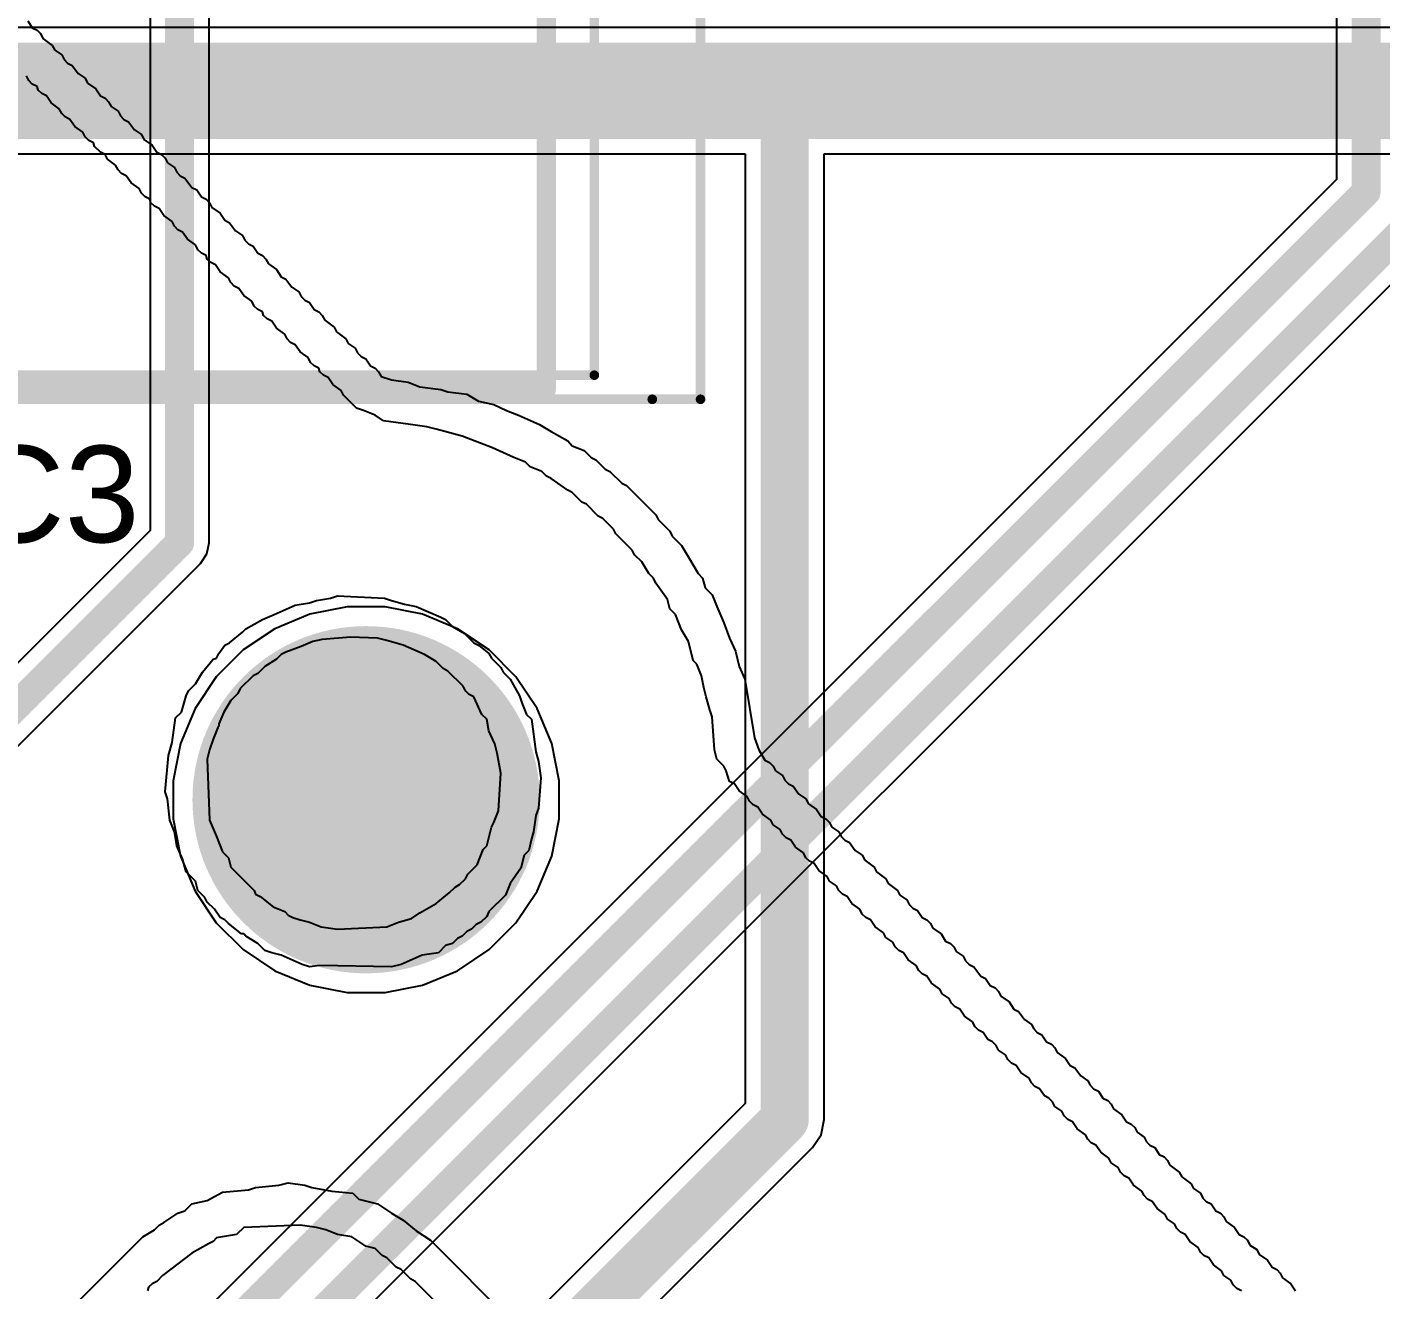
# Model space of a CAD drawing. Header units: millimetres. Extents: x 95 to 305, y 96 to 295.
# Drawn here: x 239.62 to 253.65, y 173 to 186.09 of the extents above; entities that cross this region are included whole.
import ezdxf

# ---------------------------------------------------------------- set-up
doc = ezdxf.new("R2010")
doc.units = ezdxf.units.MM
for name, color, linetype in [('BottomLayer', 5, 'Continuous'), ('BottomOverlay', 54, 'Continuous'), ('BottomSolder', 6, 'Continuous'), ('Mechanical1', 6, 'Continuous'), ('Mechanical15', 56, 'Continuous'), ('MultiLayer', 9, 'Continuous'), ('PadHoleLayer', 156, 'Continuous'), ('TopLayer', 1, 'Continuous'), ('TopOverlay', 2, 'Continuous'), ('TopPaste', 8, 'Continuous'), ('TopSolder', 216, 'Continuous')]:
    doc.layers.add(name, color=color, linetype=linetype)
doc.styles.add('Arial', font='arial.ttf', dxfattribs={"height": 0.2})

# ---------------------------------------------------------------- blocks, each defined once
blk = doc.blocks.new('D10C4_4H10_194')
at = {"layer": 'TopLayer'}
for points in [[(-6.7, -0.6), (-6.7, 0.6), (-2.3, 0.6), (-2.3, -0.6)], [(2.3, -0.6), (2.3, 0.6), (6.7, 0.6), (6.7, -0.6)]]:
    blk.add_hatch(color=1, dxfattribs=at).paths.add_polyline_path(points)
at = {"layer": 'TopPaste'}
for points in [[(-6.7, -0.6), (-6.7, 0.6), (-2.3, 0.6), (-2.3, -0.6)], [(2.3, -0.6), (2.3, 0.6), (6.7, 0.6), (6.7, -0.6)]]:
    blk.add_hatch(color=8, dxfattribs=at).paths.add_polyline_path(points)
at = {"layer": 'TopSolder'}
for points in [[(-6.75, -0.65), (-6.75, 0.65), (-2.25, 0.65), (-2.25, -0.65)], [(2.25, -0.65), (2.25, 0.65), (6.75, 0.65), (6.75, -0.65)]]:
    blk.add_hatch(color=216, dxfattribs=at).paths.add_polyline_path(points)
at = {"layer": 'Mechanical1', "const_width": 0.1}
for points in [[(-5.901, 5.25), (5.899, 5.25)], [(-5.901, -5.25), (-5.901, 5.25)], [(5.899, 5.25), (5.899, -5.25)], [(-4.5, -0.5), (-4.5, 0.5)], [(-5, 0), (-4, 0)], [(-5.901, -5.25), (5.899, -5.25)]]:
    blk.add_lwpolyline(points, dxfattribs=at)
at = {"layer": 'Mechanical1', "const_width": 0.05}
for points in [[(-5.926, 5.25, 1), (-5.876, 5.25, 1)], [(-5.926, 5.25, 1), (-5.876, 5.25, 1)], [(5.874, 5.25, 1), (5.924, 5.25, 1)], [(5.874, 5.25, 1), (5.924, 5.25, 1)], [(-4.525, 0.5, 1), (-4.475, 0.5, 1)], [(-5.025, 0, 1), (-4.975, 0, 1)], [(-4.025, 0, 1), (-3.975, 0, 1)], [(-4.525, -0.5, 1), (-4.475, -0.5, 1)], [(-5.926, -5.25, 1), (-5.876, -5.25, 1)], [(-5.926, -5.25, 1), (-5.876, -5.25, 1)], [(5.874, -5.25, 1), (5.924, -5.25, 1)], [(5.874, -5.25, 1), (5.924, -5.25, 1)]]:
    blk.add_lwpolyline(points, format="xyb", close=True, dxfattribs=at)
at = {"layer": 'Mechanical15', "const_width": 0.1}
for points in [[(-7, 5.5), (7, 5.5)], [(-7, -5.5), (-7, 5.5)], [(7, -5.5), (7, 5.5)], [(0, -0.5), (0, 0.5)], [(-0.5, 0), (0.5, 0)], [(-7, -5.5), (6.5, -5.5)], [(6.5, -5.5), (7, -5.5)]]:
    blk.add_lwpolyline(points, dxfattribs=at)
at = {"layer": 'Mechanical15', "const_width": 0.05}
for points in [[(-7.025, 5.5, 1), (-6.975, 5.5, 1)], [(-7.025, 5.5, 1), (-6.975, 5.5, 1)], [(6.975, 5.5, 1), (7.025, 5.5, 1)], [(6.975, 5.5, 1), (7.025, 5.5, 1)], [(-0.025, 0.5, 1), (0.025, 0.5, 1)], [(-0.525, 0, 1), (-0.475, 0, 1)], [(0.475, 0, 1), (0.525, 0, 1)], [(-0.025, -0.5, 1), (0.025, -0.5, 1)], [(-7.025, -5.5, 1), (-6.975, -5.5, 1)], [(-7.025, -5.5, 1), (-6.975, -5.5, 1)], [(6.475, -5.5, 1), (6.525, -5.5, 1)], [(6.475, -5.5, 1), (6.525, -5.5, 1)], [(6.975, -5.5, 1), (7.025, -5.5, 1)], [(6.975, -5.5, 1), (7.025, -5.5, 1)]]:
    blk.add_lwpolyline(points, format="xyb", close=True, dxfattribs=at)
at = {"layer": 'TopOverlay', "const_width": 0.2}
for points in [[(-5.4, 3.3), (-3.3, 5.4)], [(-3.3, 5.4), (5.4, 5.4)], [(5.4, 1), (5.4, 5.4)], [(-5.4, 3.2), (-5.4, 3.3)], [(-5.4, 1), (-5.4, 3.2)], [(-6.2, 1.2), (-6.2, 1.8)], [(-6.5, 1.5), (-5.9, 1.5)], [(-5.4, -3.2), (-5.4, -1)], [(5.4, -5.4), (5.4, -1)], [(-5.4, -3.3), (-5.4, -3.2)], [(-5.4, -3.3), (-3.3, -5.4)], [(-3.3, -5.4), (5.4, -5.4)]]:
    blk.add_lwpolyline(points, dxfattribs=at)
at = {"layer": 'TopOverlay', "const_width": 0.1}
for points in [[(-3.35, 5.4, 1), (-3.25, 5.4, 1)], [(-3.35, 5.4, 1), (-3.25, 5.4, 1)], [(5.35, 5.4, 1), (5.45, 5.4, 1)], [(5.35, 5.4, 1), (5.45, 5.4, 1)], [(-5.45, 3.3, 1), (-5.35, 3.3, 1)], [(-5.45, 3.3, 1), (-5.35, 3.3, 1)], [(-5.45, 3.2, 1), (-5.35, 3.2, 1)], [(-5.45, 3.2, 1), (-5.35, 3.2, 1)], [(-6.25, 1.8, 1), (-6.15, 1.8, 1)], [(-6.55, 1.5, 1), (-6.45, 1.5, 1)], [(-5.95, 1.5, 1), (-5.85, 1.5, 1)], [(-6.25, 1.2, 1), (-6.15, 1.2, 1)], [(-5.45, 1, 1), (-5.35, 1, 1)], [(5.35, 1, 1), (5.45, 1, 1)], [(-5.45, -1, 1), (-5.35, -1, 1)], [(5.35, -1, 1), (5.45, -1, 1)], [(-5.45, -3.2, 1), (-5.35, -3.2, 1)], [(-5.45, -3.2, 1), (-5.35, -3.2, 1)], [(-5.45, -3.3, 1), (-5.35, -3.3, 1)], [(-5.45, -3.3, 1), (-5.35, -3.3, 1)], [(-3.35, -5.4, 1), (-3.25, -5.4, 1)], [(-3.35, -5.4, 1), (-3.25, -5.4, 1)], [(5.35, -5.4, 1), (5.45, -5.4, 1)], [(5.35, -5.4, 1), (5.45, -5.4, 1)]]:
    blk.add_lwpolyline(points, format="xyb", close=True, dxfattribs=at)

msp = doc.modelspace()

# ---------------------------------------------------------------- hatches: boundary and pattern name
at = {"layer": 'BottomLayer'}
h = msp.add_hatch(color=5, dxfattribs=at)
edge = h.paths.add_edge_path()
edge.add_arc((243.133, 178.08), 1.75, 0, 360)
at = {"layer": 'BottomSolder'}
h = msp.add_hatch(color=6, dxfattribs=at)
edge = h.paths.add_edge_path()
edge.add_arc((243.133, 178.08), 1.8, 0, 360)
at = {"layer": 'MultiLayer'}
h = msp.add_hatch(color=9, dxfattribs=at)
edge = h.paths.add_edge_path()
edge.add_arc((243.133, 178.08), 1.75, 0, 360)
at = {"layer": 'PadHoleLayer'}
h = msp.add_hatch(color=156, dxfattribs=at)
edge = h.paths.add_edge_path()
edge.add_arc((243.133, 178.08), 1.75, 0, 360)
at = {"layer": 'TopLayer'}
h = msp.add_hatch(color=1, dxfattribs=at)
edge = h.paths.add_edge_path()
edge.add_arc((243.133, 178.08), 1.75, 0, 360)
at = {"layer": 'TopSolder'}
h = msp.add_hatch(color=216, dxfattribs=at)
edge = h.paths.add_edge_path()
edge.add_arc((243.133, 178.08), 1.8, 0, 360)

# ---------------------------------------------------------------- linework, layer by layer
at = {"layer": 'BottomLayer'}
for p, q in [((255.174, 186.087), (232.931, 186.087)), ((232.931, 184.776), (247.064, 184.776)), ((247.064, 184.776), (247.064, 174.932)), ((247.88, 174.763), (247.88, 184.776)), ((247.88, 184.776), (255.31, 184.776)), ((242.937, 180.08), (242.55, 180.003)), ((243.33, 180.08), (242.937, 180.08)), ((243.717, 180.003), (243.33, 180.08)), ((242.55, 180.003), (242.186, 179.852)), ((244.081, 179.852), (243.717, 180.003)), ((242.186, 179.852), (241.859, 179.633)), ((244.408, 179.633), (244.081, 179.852)), ((241.859, 179.633), (241.58, 179.355)), ((244.687, 179.355), (244.408, 179.633)), ((241.58, 179.355), (241.361, 179.027)), ((244.906, 179.027), (244.687, 179.355)), ((241.361, 179.027), (241.21, 178.663)), ((245.057, 178.663), (244.906, 179.027)), ((241.21, 178.663), (241.133, 178.277)), ((245.133, 178.277), (245.057, 178.663)), ((241.133, 178.277), (241.133, 177.883)), ((245.133, 177.883), (245.133, 178.277)), ((241.133, 177.883), (241.21, 177.496)), ((245.057, 177.496), (245.133, 177.883)), ((241.21, 177.496), (241.361, 177.132)), ((244.906, 177.132), (245.057, 177.496)), ((241.361, 177.132), (241.58, 176.805)), ((244.687, 176.805), (244.906, 177.132)), ((241.58, 176.805), (241.859, 176.526)), ((244.408, 176.526), (244.687, 176.805)), ((241.859, 176.526), (242.186, 176.307)), ((244.081, 176.307), (244.408, 176.526)), ((242.186, 176.307), (242.55, 176.157)), ((243.717, 176.157), (244.081, 176.307)), ((242.55, 176.157), (242.937, 176.08)), ((243.33, 176.08), (243.717, 176.157)), ((242.937, 176.08), (243.33, 176.08)), ((247.064, 174.932), (244.73, 172.598)), ((247.849, 174.607), (247.88, 174.763)), ((247.76, 174.475), (247.849, 174.607)), ((245.307, 172.021), (247.76, 174.475)), ((247.76, 174.475), (247.76, 174.475))]:
    msp.add_line(p, q, dxfattribs=at)
for points, const_width in [([(232.931, 185.431), (247.472, 185.431)], 1), ([(247.472, 185.431), (255.582, 185.431)], 1), ([(247.472, 174.763), (247.472, 185.431)], 0.5), ([(244.883, 172.175), (247.472, 174.763)], 0.5)]:
    msp.add_lwpolyline(points, dxfattribs=dict(at, const_width=const_width))
for points, const_width in [([(247.222, 185.431, 1), (247.722, 185.431, 1)], 0.5), ([(247.222, 185.431, 1), (247.722, 185.431, 1)], 0.5), ([(247.347, 185.431, 1), (247.597, 185.431, 1)], 0.25), ([(247.347, 174.763, 1), (247.597, 174.763, 1)], 0.25), ([(247.347, 174.763, 1), (247.597, 174.763, 1)], 0.25)]:
    msp.add_lwpolyline(points, format="xyb", close=True, dxfattribs=dict(at, const_width=const_width))
at = {"layer": 'BottomOverlay'}
for p, q in [((239.625, 186.156), (239.673, 186.083)), ((239.673, 186.083), (239.722, 186.059)), ((239.722, 186.059), (239.759, 186.023)), ((239.759, 186.023), (239.783, 185.974)), ((239.783, 185.974), (239.88, 185.901)), ((239.88, 185.901), (239.905, 185.852)), ((239.905, 185.852), (239.978, 185.804)), ((239.978, 185.804), (240.002, 185.755)), ((240.002, 185.755), (240.038, 185.718)), ((240.038, 185.718), (240.087, 185.694)), ((240.087, 185.694), (240.148, 185.609)), ((239.637, 185.536), (239.613, 185.585)), ((240.148, 185.609), (240.221, 185.56)), ((240.221, 185.56), (240.245, 185.511)), ((239.673, 185.499), (239.637, 185.536)), ((239.722, 185.475), (239.673, 185.499)), ((239.734, 185.438), (239.722, 185.475)), ((239.771, 185.402), (239.734, 185.438)), ((239.819, 185.378), (239.771, 185.402)), ((240.245, 185.511), (240.331, 185.451)), ((240.331, 185.451), (240.379, 185.378)), ((239.868, 185.305), (239.819, 185.378)), ((239.953, 185.244), (239.868, 185.305)), ((240.379, 185.378), (240.428, 185.353)), ((240.428, 185.353), (240.464, 185.317)), ((240.464, 185.317), (240.489, 185.268)), ((240.489, 185.268), (240.562, 185.219)), ((239.978, 185.195), (239.953, 185.244)), ((240.014, 185.159), (239.978, 185.195)), ((240.063, 185.134), (240.014, 185.159)), ((240.112, 185.061), (240.063, 185.134)), ((240.562, 185.219), (240.586, 185.171)), ((240.586, 185.171), (240.623, 185.134)), ((240.623, 185.134), (240.671, 185.11)), ((240.197, 185), (240.112, 185.061)), ((240.221, 184.952), (240.197, 185)), ((240.671, 185.11), (240.732, 185.025)), ((240.732, 185.025), (240.805, 184.976)), ((240.805, 184.976), (240.83, 184.927)), ((240.258, 184.915), (240.221, 184.952)), ((240.306, 184.891), (240.258, 184.915)), ((240.318, 184.854), (240.306, 184.891)), ((240.379, 184.793), (240.318, 184.854)), ((240.83, 184.927), (240.915, 184.866)), ((240.915, 184.866), (240.963, 184.793)), ((240.428, 184.769), (240.379, 184.793)), ((240.452, 184.72), (240.428, 184.769)), ((240.537, 184.66), (240.452, 184.72)), ((240.963, 184.793), (241.012, 184.769)), ((241.012, 184.769), (241.049, 184.733)), ((241.049, 184.733), (241.073, 184.684)), ((240.562, 184.611), (240.537, 184.66)), ((240.598, 184.574), (240.562, 184.611)), ((240.647, 184.55), (240.598, 184.574)), ((241.073, 184.684), (241.146, 184.635)), ((241.146, 184.635), (241.17, 184.587)), ((241.17, 184.587), (241.207, 184.55)), ((240.696, 184.477), (240.647, 184.55)), ((240.781, 184.416), (240.696, 184.477)), ((240.805, 184.368), (240.781, 184.416)), ((241.207, 184.55), (241.255, 184.526)), ((241.255, 184.526), (241.328, 184.428)), ((241.328, 184.428), (241.377, 184.404)), ((240.842, 184.331), (240.805, 184.368)), ((240.89, 184.307), (240.842, 184.331)), ((240.903, 184.27), (240.89, 184.307)), ((241.377, 184.404), (241.426, 184.331)), ((241.426, 184.331), (241.475, 184.307)), ((241.475, 184.307), (241.511, 184.27)), ((240.939, 184.234), (240.903, 184.27)), ((240.988, 184.209), (240.939, 184.234)), ((241.036, 184.136), (240.988, 184.209)), ((241.122, 184.075), (241.036, 184.136)), ((241.511, 184.27), (241.535, 184.221)), ((241.535, 184.221), (241.621, 184.161)), ((241.621, 184.161), (241.669, 184.088)), ((241.146, 184.027), (241.122, 184.075)), ((241.182, 183.99), (241.146, 184.027)), ((241.669, 184.088), (241.718, 184.063)), ((241.718, 184.063), (241.779, 183.978)), ((241.231, 183.966), (241.182, 183.99)), ((241.28, 183.893), (241.231, 183.966)), ((241.365, 183.832), (241.28, 183.893)), ((241.779, 183.978), (241.852, 183.929)), ((241.852, 183.929), (241.876, 183.881)), ((241.876, 183.881), (241.913, 183.844)), ((241.389, 183.783), (241.365, 183.832)), ((241.426, 183.747), (241.389, 183.783)), ((241.475, 183.723), (241.426, 183.747)), ((241.487, 183.686), (241.475, 183.723)), ((241.913, 183.844), (241.961, 183.82)), ((241.961, 183.82), (242.01, 183.747)), ((242.01, 183.747), (242.059, 183.723)), ((242.059, 183.723), (242.095, 183.686)), ((241.523, 183.65), (241.487, 183.686)), ((241.572, 183.625), (241.523, 183.65)), ((241.621, 183.552), (241.572, 183.625)), ((242.095, 183.686), (242.12, 183.637)), ((242.12, 183.637), (242.205, 183.576)), ((242.205, 183.576), (242.253, 183.503)), ((241.706, 183.491), (241.621, 183.552)), ((241.73, 183.443), (241.706, 183.491)), ((241.767, 183.406), (241.73, 183.443)), ((242.253, 183.503), (242.302, 183.479)), ((242.302, 183.479), (242.363, 183.394)), ((241.815, 183.382), (241.767, 183.406)), ((241.864, 183.309), (241.815, 183.382)), ((241.949, 183.248), (241.864, 183.309)), ((242.363, 183.394), (242.436, 183.345)), ((242.436, 183.345), (242.46, 183.297)), ((242.46, 183.297), (242.497, 183.26)), ((241.973, 183.199), (241.949, 183.248)), ((242.01, 183.163), (241.973, 183.199)), ((242.059, 183.138), (242.01, 183.163)), ((242.497, 183.26), (242.545, 183.236)), ((242.545, 183.236), (242.594, 183.163)), ((242.594, 183.163), (242.643, 183.138)), ((242.071, 183.102), (242.059, 183.138)), ((242.107, 183.065), (242.071, 183.102)), ((242.156, 183.041), (242.107, 183.065)), ((242.205, 182.968), (242.156, 183.041)), ((242.643, 183.138), (242.679, 183.102)), ((242.679, 183.102), (242.704, 183.053)), ((242.704, 183.053), (242.801, 182.98)), ((242.29, 182.907), (242.205, 182.968)), ((242.314, 182.858), (242.29, 182.907)), ((242.801, 182.98), (242.825, 182.931)), ((242.825, 182.931), (242.923, 182.858)), ((242.351, 182.822), (242.314, 182.858)), ((242.399, 182.798), (242.351, 182.822)), ((242.448, 182.725), (242.399, 182.798)), ((242.923, 182.858), (242.947, 182.81)), ((242.947, 182.81), (243.02, 182.761)), ((243.02, 182.761), (243.044, 182.712)), ((242.533, 182.664), (242.448, 182.725)), ((242.558, 182.615), (242.533, 182.664)), ((242.594, 182.579), (242.558, 182.615)), ((243.044, 182.712), (243.081, 182.676)), ((243.081, 182.676), (243.13, 182.652)), ((243.13, 182.652), (243.178, 182.579)), ((242.643, 182.554), (242.594, 182.579)), ((242.655, 182.518), (242.643, 182.554)), ((242.692, 182.481), (242.655, 182.518)), ((242.74, 182.457), (242.692, 182.481)), ((242.789, 182.384), (242.74, 182.457)), ((243.178, 182.579), (243.227, 182.554)), ((243.227, 182.554), (243.263, 182.518)), ((243.263, 182.518), (243.288, 182.469)), ((243.288, 182.469), (243.397, 182.433)), ((242.874, 182.323), (242.789, 182.384)), ((242.898, 182.274), (242.874, 182.323)), ((243.397, 182.433), (243.568, 182.408)), ((243.568, 182.408), (243.689, 182.36)), ((243.689, 182.36), (243.908, 182.335)), ((243.908, 182.335), (243.982, 182.311)), ((243.982, 182.311), (244.176, 182.286)), ((243.032, 182.14), (242.898, 182.274)), ((244.176, 182.286), (244.298, 182.213)), ((244.298, 182.213), (244.456, 182.177)), ((244.456, 182.177), (244.59, 182.116)), ((243.105, 182.116), (243.032, 182.14)), ((243.227, 182.067), (243.105, 182.116)), ((243.312, 182.007), (243.227, 182.067)), ((244.59, 182.116), (244.712, 182.067)), ((244.712, 182.067), (244.931, 181.97)), ((243.592, 181.97), (243.312, 182.007)), ((243.762, 181.946), (243.592, 181.97)), ((243.86, 181.921), (243.762, 181.946)), ((244.128, 181.848), (243.86, 181.921)), ((244.931, 181.97), (245.052, 181.897)), ((245.052, 181.897), (245.223, 181.8)), ((244.444, 181.727), (244.128, 181.848)), ((245.223, 181.8), (245.271, 181.751)), ((245.271, 181.751), (245.393, 181.702)), ((244.663, 181.629), (244.444, 181.727)), ((244.785, 181.581), (244.663, 181.629)), ((245.393, 181.702), (245.466, 181.629)), ((245.466, 181.629), (245.515, 181.605)), ((244.833, 181.532), (244.785, 181.581)), ((244.955, 181.483), (244.833, 181.532)), ((245.004, 181.435), (244.955, 181.483)), ((245.515, 181.605), (245.612, 181.508)), ((245.612, 181.508), (245.661, 181.483)), ((245.661, 181.483), (245.783, 181.362)), ((245.052, 181.41), (245.004, 181.435)), ((245.223, 181.289), (245.052, 181.41)), ((245.783, 181.362), (245.831, 181.337)), ((245.831, 181.337), (246.136, 181.033)), ((245.271, 181.264), (245.223, 181.289)), ((245.369, 181.167), (245.271, 181.264)), ((245.418, 181.143), (245.369, 181.167)), ((245.539, 181.021), (245.418, 181.143)), ((245.588, 180.997), (245.539, 181.021)), ((245.697, 180.887), (245.588, 180.997)), ((246.136, 181.033), (246.16, 180.984)), ((246.16, 180.984), (246.282, 180.863)), ((245.722, 180.838), (245.697, 180.887)), ((245.892, 180.668), (245.722, 180.838)), ((246.282, 180.863), (246.306, 180.814)), ((246.306, 180.814), (246.403, 180.717)), ((245.916, 180.619), (245.892, 180.668)), ((246.403, 180.717), (246.476, 180.595)), ((245.99, 180.546), (245.916, 180.619)), ((246.063, 180.425), (245.99, 180.546)), ((246.476, 180.595), (246.574, 180.425)), ((246.111, 180.376), (246.063, 180.425)), ((246.136, 180.327), (246.111, 180.376)), ((246.574, 180.425), (246.622, 180.376)), ((246.622, 180.376), (246.647, 180.278)), ((246.257, 180.157), (246.136, 180.327)), ((246.647, 180.278), (246.72, 180.205)), ((246.72, 180.205), (246.768, 180.084)), ((242.18, 179.999), (242.399, 180.096)), ((242.399, 180.096), (242.545, 180.12)), ((242.545, 180.12), (242.618, 180.145)), ((242.618, 180.145), (242.765, 180.169)), ((242.765, 180.169), (242.838, 180.193)), ((242.838, 180.193), (243.324, 180.169)), ((243.324, 180.169), (243.397, 180.145)), ((243.397, 180.145), (243.531, 180.108)), ((243.531, 180.108), (243.653, 180.084)), ((243.653, 180.084), (243.908, 179.974)), ((246.282, 180.059), (246.257, 180.157)), ((246.768, 180.084), (246.841, 179.913)), ((241.888, 179.853), (242.059, 179.95)), ((242.059, 179.95), (242.18, 179.999)), ((243.908, 179.974), (243.957, 179.95)), ((243.957, 179.95), (244.03, 179.877)), ((246.342, 179.999), (246.282, 180.059)), ((246.403, 179.84), (246.342, 179.999)), ((241.718, 179.707), (241.852, 179.816)), ((241.852, 179.816), (241.888, 179.853)), ((244.03, 179.877), (244.152, 179.804)), ((244.152, 179.804), (244.249, 179.707)), ((246.476, 179.719), (246.403, 179.84)), ((246.841, 179.913), (246.902, 179.755)), ((241.608, 179.597), (241.669, 179.682)), ((241.669, 179.682), (241.718, 179.707)), ((242.46, 179.67), (242.302, 179.609)), ((242.582, 179.719), (242.46, 179.67)), ((242.679, 179.743), (242.582, 179.719)), ((242.971, 179.767), (242.679, 179.743)), ((243.251, 179.755), (242.971, 179.767)), ((243.349, 179.731), (243.251, 179.755)), ((243.519, 179.682), (243.349, 179.731)), ((243.738, 179.585), (243.519, 179.682)), ((244.249, 179.707), (244.298, 179.682)), ((244.298, 179.682), (244.407, 179.597)), ((246.525, 179.524), (246.476, 179.719)), ((246.902, 179.755), (246.963, 179.621)), ((241.438, 179.402), (241.548, 179.536)), ((241.548, 179.536), (241.584, 179.548)), ((241.584, 179.548), (241.608, 179.597)), ((242.205, 179.536), (242.083, 179.463)), ((242.253, 179.585), (242.205, 179.536)), ((242.302, 179.609), (242.253, 179.585)), ((243.86, 179.512), (243.738, 179.585)), ((243.933, 179.439), (243.86, 179.512)), ((244.407, 179.597), (244.432, 179.548)), ((244.432, 179.548), (244.529, 179.451)), ((246.561, 179.487), (246.525, 179.524)), ((246.963, 179.621), (247, 179.463)), ((241.365, 179.281), (241.438, 179.402)), ((241.961, 179.366), (241.827, 179.232)), ((242.01, 179.39), (241.961, 179.366)), ((242.083, 179.463), (242.01, 179.39)), ((243.982, 179.414), (243.933, 179.439)), ((244.14, 179.256), (243.982, 179.414)), ((244.529, 179.451), (244.553, 179.402)), ((244.553, 179.402), (244.626, 179.329)), ((246.61, 179.366), (246.561, 179.487)), ((246.635, 179.244), (246.61, 179.366)), ((247, 179.463), (247.06, 179.329)), ((241.292, 179.208), (241.365, 179.281)), ((241.827, 179.232), (241.803, 179.183)), ((244.164, 179.208), (244.14, 179.256)), ((244.626, 179.329), (244.724, 179.159)), ((246.659, 179.147), (246.635, 179.244)), ((247.06, 179.329), (247.158, 178.721)), ((241.219, 178.988), (241.268, 179.159)), ((241.268, 179.159), (241.292, 179.208)), ((241.73, 179.11), (241.657, 178.988)), ((241.803, 179.183), (241.73, 179.11)), ((244.201, 179.171), (244.164, 179.208)), ((244.249, 179.147), (244.201, 179.171)), ((244.334, 178.964), (244.249, 179.147)), ((244.724, 179.159), (244.748, 179.086)), ((244.748, 179.086), (244.797, 178.964)), ((246.695, 179.013), (246.659, 179.147)), ((241.158, 178.928), (241.219, 178.988)), ((241.657, 178.988), (241.608, 178.867)), ((244.383, 178.915), (244.334, 178.964)), ((244.797, 178.964), (244.846, 178.915)), ((246.72, 178.94), (246.695, 179.013)), ((241.122, 178.672), (241.158, 178.928)), ((241.596, 178.83), (241.548, 178.709)), ((241.608, 178.842), (241.596, 178.83)), ((241.608, 178.867), (241.608, 178.842)), ((244.407, 178.794), (244.383, 178.915)), ((244.846, 178.915), (244.894, 178.575)), ((246.744, 178.599), (246.72, 178.94)), ((241.085, 178.538), (241.122, 178.672)), ((241.548, 178.709), (241.511, 178.599)), ((244.468, 178.66), (244.407, 178.794)), ((247.158, 178.721), (247.206, 178.599)), ((241.049, 178.161), (241.085, 178.538)), ((241.511, 178.599), (241.487, 178.502)), ((244.493, 178.563), (244.468, 178.66)), ((244.529, 178.356), (244.493, 178.563)), ((244.894, 178.575), (244.919, 178.477)), ((246.768, 178.502), (246.744, 178.599)), ((247.206, 178.599), (247.267, 178.49)), ((241.487, 178.502), (241.511, 177.869)), ((244.919, 178.477), (244.943, 178.307)), ((246.841, 178.429), (246.768, 178.502)), ((246.866, 178.38), (246.841, 178.429)), ((246.902, 178.27), (246.866, 178.38)), ((247.267, 178.49), (247.316, 178.465)), ((247.316, 178.465), (247.353, 178.429)), ((247.353, 178.429), (247.377, 178.38)), ((247.377, 178.38), (247.45, 178.331)), ((244.505, 177.966), (244.529, 178.356)), ((244.943, 178.307), (244.919, 177.991)), ((246.951, 178.246), (246.902, 178.27)), ((247, 178.173), (246.951, 178.246)), ((247.45, 178.331), (247.474, 178.283)), ((247.474, 178.283), (247.511, 178.246)), ((247.511, 178.246), (247.559, 178.222)), ((241.073, 178.088), (241.049, 178.161)), ((247.085, 178.112), (247, 178.173)), ((247.109, 178.064), (247.085, 178.112)), ((247.559, 178.222), (247.62, 178.137)), ((247.62, 178.137), (247.693, 178.088)), ((241.097, 177.869), (241.073, 178.088)), ((244.456, 177.845), (244.505, 177.966)), ((244.919, 177.991), (244.894, 177.918)), ((247.146, 178.027), (247.109, 178.064)), ((247.194, 178.003), (247.146, 178.027)), ((247.243, 177.93), (247.194, 178.003)), ((247.693, 178.088), (247.718, 178.039)), ((247.718, 178.039), (247.803, 177.978)), ((247.803, 177.978), (247.851, 177.905)), ((241.146, 177.747), (241.097, 177.869)), ((241.511, 177.869), (241.584, 177.698)), ((244.432, 177.796), (244.456, 177.845)), ((244.894, 177.918), (244.87, 177.747)), ((247.328, 177.869), (247.243, 177.93)), ((247.353, 177.82), (247.328, 177.869)), ((247.426, 177.772), (247.353, 177.82)), ((247.851, 177.905), (247.9, 177.881)), ((247.9, 177.881), (247.937, 177.845)), ((247.937, 177.845), (247.961, 177.796)), ((241.17, 177.601), (241.146, 177.747)), ((241.584, 177.698), (241.645, 177.54)), ((244.383, 177.601), (244.432, 177.796)), ((244.87, 177.747), (244.846, 177.674)), ((247.45, 177.723), (247.426, 177.772)), ((247.486, 177.686), (247.45, 177.723)), ((247.535, 177.662), (247.486, 177.686)), ((247.961, 177.796), (248.034, 177.747)), ((248.034, 177.747), (248.058, 177.698)), ((248.058, 177.698), (248.095, 177.662)), ((241.231, 177.467), (241.17, 177.601)), ((241.645, 177.54), (241.706, 177.479)), ((244.286, 177.406), (244.347, 177.565)), ((244.347, 177.565), (244.383, 177.601)), ((244.821, 177.552), (244.773, 177.504)), ((244.846, 177.674), (244.821, 177.552)), ((247.584, 177.589), (247.535, 177.662)), ((247.669, 177.528), (247.584, 177.589)), ((248.095, 177.662), (248.144, 177.638)), ((248.144, 177.638), (248.204, 177.552)), ((248.204, 177.552), (248.277, 177.504)), ((241.268, 177.333), (241.231, 177.467)), ((241.706, 177.479), (241.73, 177.382)), ((244.188, 177.309), (244.286, 177.406)), ((244.773, 177.504), (244.736, 177.37)), ((247.693, 177.479), (247.669, 177.528)), ((247.73, 177.443), (247.693, 177.479)), ((247.778, 177.419), (247.73, 177.443)), ((247.827, 177.346), (247.778, 177.419)), ((248.277, 177.504), (248.302, 177.455)), ((248.302, 177.455), (248.399, 177.382)), ((241.365, 177.236), (241.268, 177.333)), ((241.73, 177.382), (241.973, 177.139)), ((244.103, 177.2), (244.164, 177.26)), ((244.164, 177.26), (244.188, 177.309)), ((244.736, 177.37), (244.626, 177.212)), ((247.912, 177.285), (247.827, 177.346)), ((247.937, 177.236), (247.912, 177.285)), ((248.399, 177.382), (248.423, 177.333)), ((248.423, 177.333), (248.521, 177.26)), ((248.521, 177.26), (248.545, 177.212)), ((241.389, 177.139), (241.365, 177.236)), ((241.462, 177.066), (241.389, 177.139)), ((241.973, 177.139), (241.986, 177.102)), ((243.994, 177.114), (244.055, 177.175)), ((244.055, 177.175), (244.103, 177.2)), ((244.626, 177.212), (244.578, 177.09)), ((248.01, 177.187), (247.937, 177.236)), ((248.034, 177.139), (248.01, 177.187)), ((248.071, 177.102), (248.034, 177.139)), ((248.545, 177.212), (248.643, 177.139)), ((248.643, 177.139), (248.667, 177.09)), ((241.487, 177.017), (241.462, 177.066)), ((241.56, 176.944), (241.487, 177.017)), ((241.986, 177.102), (242.034, 177.078)), ((242.034, 177.078), (242.168, 176.968)), ((243.689, 176.907), (243.86, 177.005)), ((243.86, 177.005), (243.994, 177.114)), ((244.578, 177.09), (244.407, 176.92)), ((248.119, 177.078), (248.071, 177.102)), ((248.168, 177.005), (248.119, 177.078)), ((248.253, 176.944), (248.168, 177.005)), ((248.667, 177.09), (248.74, 177.041)), ((248.74, 177.041), (248.764, 176.993)), ((248.764, 176.993), (248.801, 176.956)), ((241.621, 176.859), (241.56, 176.944)), ((241.669, 176.834), (241.621, 176.859)), ((242.168, 176.968), (242.29, 176.92)), ((242.29, 176.92), (242.326, 176.883)), ((242.326, 176.883), (242.375, 176.859)), ((242.375, 176.859), (242.448, 176.834)), ((243.47, 176.81), (243.604, 176.847)), ((243.604, 176.847), (243.689, 176.907)), ((244.383, 176.871), (244.322, 176.81)), ((244.407, 176.92), (244.383, 176.871)), ((248.277, 176.895), (248.253, 176.944)), ((248.314, 176.859), (248.277, 176.895)), ((248.363, 176.834), (248.314, 176.859)), ((248.801, 176.956), (248.849, 176.932)), ((248.849, 176.932), (248.898, 176.859)), ((248.898, 176.859), (248.947, 176.834)), ((241.706, 176.798), (241.669, 176.834)), ((241.84, 176.688), (241.706, 176.798)), ((242.448, 176.834), (242.545, 176.81)), ((242.545, 176.81), (242.667, 176.761)), ((242.667, 176.761), (242.838, 176.737)), ((242.838, 176.737), (243.349, 176.761)), ((243.349, 176.761), (243.47, 176.81)), ((244.176, 176.713), (244.128, 176.664)), ((244.225, 176.737), (244.176, 176.713)), ((244.274, 176.786), (244.225, 176.737)), ((244.322, 176.81), (244.274, 176.786)), ((248.411, 176.761), (248.363, 176.834)), ((248.496, 176.701), (248.411, 176.761)), ((248.521, 176.652), (248.496, 176.701)), ((248.947, 176.834), (248.983, 176.798)), ((248.983, 176.798), (249.008, 176.749)), ((249.008, 176.749), (249.093, 176.688)), ((241.864, 176.688), (241.84, 176.688)), ((241.888, 176.664), (241.864, 176.688)), ((242.01, 176.591), (241.888, 176.664)), ((242.083, 176.518), (242.01, 176.591)), ((243.957, 176.567), (243.884, 176.494)), ((244.03, 176.591), (243.957, 176.567)), ((244.079, 176.64), (244.03, 176.591)), ((244.128, 176.664), (244.079, 176.64)), ((248.594, 176.603), (248.521, 176.652)), ((248.618, 176.555), (248.594, 176.603)), ((249.093, 176.688), (249.141, 176.615)), ((249.141, 176.615), (249.19, 176.591)), ((249.19, 176.591), (249.227, 176.555)), ((242.156, 176.494), (242.083, 176.518)), ((242.253, 176.469), (242.156, 176.494)), ((242.472, 176.372), (242.253, 176.469)), ((243.714, 176.469), (243.495, 176.372)), ((243.884, 176.494), (243.714, 176.469)), ((248.655, 176.518), (248.618, 176.555)), ((248.703, 176.494), (248.655, 176.518)), ((248.752, 176.421), (248.703, 176.494)), ((248.837, 176.36), (248.752, 176.421)), ((249.227, 176.555), (249.251, 176.506)), ((249.251, 176.506), (249.324, 176.457)), ((249.324, 176.457), (249.348, 176.409)), ((242.545, 176.348), (242.472, 176.372)), ((242.655, 176.36), (242.545, 176.348)), ((243.397, 176.348), (242.655, 176.36)), ((243.495, 176.372), (243.397, 176.348)), ((248.862, 176.311), (248.837, 176.36)), ((248.898, 176.275), (248.862, 176.311)), ((248.947, 176.25), (248.898, 176.275)), ((249.348, 176.409), (249.385, 176.372)), ((249.385, 176.372), (249.434, 176.348)), ((249.434, 176.348), (249.507, 176.25)), ((248.995, 176.177), (248.947, 176.25)), ((249.081, 176.116), (248.995, 176.177)), ((249.507, 176.25), (249.555, 176.226)), ((249.555, 176.226), (249.604, 176.153)), ((249.604, 176.153), (249.653, 176.129)), ((249.105, 176.068), (249.081, 176.116)), ((249.178, 176.019), (249.105, 176.068)), ((249.202, 175.97), (249.178, 176.019)), ((249.653, 176.129), (249.689, 176.092)), ((249.689, 176.092), (249.713, 176.043)), ((249.713, 176.043), (249.799, 175.983)), ((249.239, 175.934), (249.202, 175.97)), ((249.288, 175.91), (249.239, 175.934)), ((249.336, 175.837), (249.288, 175.91)), ((249.799, 175.983), (249.847, 175.91)), ((249.847, 175.91), (249.896, 175.885)), ((249.896, 175.885), (249.957, 175.8)), ((249.421, 175.776), (249.336, 175.837)), ((249.446, 175.727), (249.421, 175.776)), ((249.482, 175.69), (249.446, 175.727)), ((249.957, 175.8), (250.03, 175.751)), ((250.03, 175.751), (250.054, 175.703)), ((249.531, 175.666), (249.482, 175.69)), ((249.58, 175.593), (249.531, 175.666)), ((249.628, 175.569), (249.58, 175.593)), ((250.054, 175.703), (250.091, 175.666)), ((250.091, 175.666), (250.139, 175.642)), ((250.139, 175.642), (250.188, 175.569)), ((249.665, 175.532), (249.628, 175.569)), ((249.689, 175.484), (249.665, 175.532)), ((249.762, 175.435), (249.689, 175.484)), ((249.786, 175.386), (249.762, 175.435)), ((250.188, 175.569), (250.237, 175.544)), ((250.237, 175.544), (250.273, 175.508)), ((250.273, 175.508), (250.298, 175.459)), ((250.298, 175.459), (250.383, 175.398)), ((249.823, 175.35), (249.786, 175.386)), ((249.872, 175.325), (249.823, 175.35)), ((249.92, 175.252), (249.872, 175.325)), ((250.383, 175.398), (250.431, 175.325)), ((250.431, 175.325), (250.48, 175.301)), ((250.48, 175.301), (250.541, 175.216)), ((250.006, 175.192), (249.92, 175.252)), ((250.03, 175.143), (250.006, 175.192)), ((250.541, 175.216), (250.614, 175.167)), ((250.614, 175.167), (250.638, 175.119)), ((250.066, 175.106), (250.03, 175.143)), ((250.115, 175.082), (250.066, 175.106)), ((250.164, 175.009), (250.115, 175.082)), ((250.638, 175.119), (250.675, 175.082)), ((250.675, 175.082), (250.724, 175.058)), ((250.724, 175.058), (250.772, 174.985)), ((250.212, 174.985), (250.164, 175.009)), ((250.249, 174.948), (250.212, 174.985)), ((250.273, 174.899), (250.249, 174.948)), ((250.346, 174.851), (250.273, 174.899)), ((250.772, 174.985), (250.821, 174.96)), ((250.821, 174.96), (250.857, 174.924)), ((250.857, 174.924), (250.882, 174.875)), ((250.882, 174.875), (250.967, 174.814)), ((250.371, 174.802), (250.346, 174.851)), ((250.407, 174.766), (250.371, 174.802)), ((250.456, 174.741), (250.407, 174.766)), ((250.504, 174.668), (250.456, 174.741)), ((250.967, 174.814), (251.016, 174.741)), ((251.016, 174.741), (251.064, 174.717)), ((250.59, 174.607), (250.504, 174.668)), ((250.614, 174.559), (250.59, 174.607)), ((251.064, 174.717), (251.101, 174.68)), ((251.101, 174.68), (251.125, 174.632)), ((251.125, 174.632), (251.198, 174.583)), ((250.651, 174.522), (250.614, 174.559)), ((250.699, 174.498), (250.651, 174.522)), ((250.748, 174.425), (250.699, 174.498)), ((251.198, 174.583), (251.223, 174.534)), ((251.223, 174.534), (251.259, 174.498)), ((251.259, 174.498), (251.308, 174.474)), ((251.308, 174.474), (251.356, 174.4)), ((250.833, 174.364), (250.748, 174.425)), ((250.857, 174.315), (250.833, 174.364)), ((250.93, 174.267), (250.857, 174.315)), ((251.356, 174.4), (251.405, 174.376)), ((251.405, 174.376), (251.442, 174.34)), ((251.442, 174.34), (251.466, 174.291)), ((250.955, 174.218), (250.93, 174.267)), ((250.991, 174.181), (250.955, 174.218)), ((251.04, 174.157), (250.991, 174.181)), ((251.466, 174.291), (251.563, 174.218)), ((251.563, 174.218), (251.588, 174.169)), ((251.588, 174.169), (251.685, 174.096)), ((241.645, 174.011), (241.913, 174.035)), ((241.913, 174.035), (241.986, 174.06)), ((241.986, 174.06), (242.229, 174.084)), ((242.229, 174.084), (242.326, 174.108)), ((242.326, 174.108), (242.497, 174.084)), ((242.497, 174.084), (242.57, 174.06)), ((242.57, 174.06), (242.777, 174.023)), ((251.089, 174.084), (251.04, 174.157)), ((251.174, 174.023), (251.089, 174.084)), ((251.685, 174.096), (251.709, 174.048)), ((251.709, 174.048), (251.782, 173.999)), ((241.255, 173.816), (241.328, 173.889)), ((241.328, 173.889), (241.487, 173.926)), ((241.487, 173.926), (241.645, 174.011)), ((242.777, 174.023), (242.996, 173.999)), ((242.996, 173.999), (243.057, 173.938)), ((243.057, 173.938), (243.251, 173.889)), ((243.251, 173.889), (243.397, 173.792)), ((251.198, 173.975), (251.174, 174.023)), ((251.235, 173.938), (251.198, 173.975)), ((251.283, 173.914), (251.235, 173.938)), ((251.332, 173.841), (251.283, 173.914)), ((251.782, 173.999), (251.807, 173.95)), ((251.807, 173.95), (251.843, 173.914)), ((251.843, 173.914), (251.892, 173.889)), ((251.892, 173.889), (251.941, 173.816)), ((241.036, 173.695), (241.182, 173.792)), ((241.182, 173.792), (241.255, 173.816)), ((243.397, 173.792), (243.519, 173.719)), ((251.417, 173.78), (251.332, 173.841)), ((251.442, 173.731), (251.417, 173.78)), ((251.941, 173.816), (251.989, 173.792)), ((251.989, 173.792), (252.026, 173.755)), ((252.026, 173.755), (252.05, 173.707)), ((240.817, 173.549), (240.939, 173.622)), ((240.939, 173.622), (240.988, 173.67)), ((240.988, 173.67), (241.036, 173.695)), ((241.864, 173.646), (241.791, 173.573)), ((242.448, 173.67), (241.864, 173.646)), ((242.618, 173.646), (242.448, 173.67)), ((242.716, 173.622), (242.618, 173.646)), ((242.838, 173.573), (242.716, 173.622)), ((243.519, 173.719), (243.653, 173.609)), ((243.653, 173.609), (243.799, 173.512)), ((251.515, 173.682), (251.442, 173.731)), ((251.539, 173.634), (251.515, 173.682)), ((251.575, 173.597), (251.539, 173.634)), ((252.05, 173.707), (252.135, 173.646)), ((252.135, 173.646), (252.184, 173.573)), ((226.591, 159.322), (240.817, 173.549)), ((241.499, 173.476), (241.328, 173.378)), ((241.548, 173.5), (241.499, 173.476)), ((241.584, 173.536), (241.548, 173.5)), ((241.791, 173.573), (241.584, 173.536)), ((242.984, 173.549), (242.838, 173.573)), ((243.13, 173.451), (242.984, 173.549)), ((243.799, 173.512), (263.563, 153.748)), ((251.624, 173.573), (251.575, 173.597)), ((251.673, 173.5), (251.624, 173.573)), ((251.758, 173.439), (251.673, 173.5)), ((252.184, 173.573), (252.233, 173.549)), ((252.233, 173.549), (252.269, 173.512)), ((252.269, 173.512), (252.293, 173.463)), ((241.328, 173.378), (241.024, 173.147)), ((243.227, 173.427), (243.13, 173.451)), ((243.3, 173.354), (243.227, 173.427)), ((243.349, 173.33), (243.3, 173.354)), ((243.446, 173.232), (243.349, 173.33)), ((251.782, 173.39), (251.758, 173.439)), ((251.819, 173.354), (251.782, 173.39)), ((251.868, 173.33), (251.819, 173.354)), ((251.916, 173.257), (251.868, 173.33)), ((252.293, 173.463), (252.366, 173.415)), ((252.366, 173.415), (252.391, 173.366)), ((252.391, 173.366), (252.476, 173.305)), ((243.495, 173.208), (243.446, 173.232)), ((243.592, 173.111), (243.495, 173.208)), ((252.001, 173.196), (251.916, 173.257)), ((252.026, 173.147), (252.001, 173.196)), ((252.476, 173.305), (252.525, 173.232)), ((252.525, 173.232), (252.573, 173.208)), ((252.573, 173.208), (252.61, 173.171)), ((240.915, 173.062), (240.878, 173.025)), ((240.963, 173.086), (240.915, 173.062)), ((241.024, 173.147), (240.963, 173.086)), ((243.641, 173.086), (243.592, 173.111)), ((263.076, 153.651), (243.641, 173.086)), ((252.099, 173.098), (252.026, 173.147)), ((252.123, 173.05), (252.099, 173.098)), ((252.16, 173.013), (252.123, 173.05)), ((252.61, 173.171), (252.634, 173.123)), ((252.634, 173.123), (252.719, 173.062)), ((252.719, 173.062), (252.768, 172.989)), ((240.878, 173.025), (240.866, 172.989)), ((252.208, 172.989), (252.16, 173.013))]:
    msp.add_line(p, q, dxfattribs=at)
at = {"layer": 'TopLayer'}
for p, q in [((240.894, 189.5), (240.894, 180.872)), ((241.506, 180.745), (241.506, 189.373)), ((253.194, 186.628), (253.194, 184.511)), ((253.194, 184.511), (241.089, 172.406)), ((241.616, 171.284), (254.316, 183.984)), ((240.894, 180.872), (214.735, 154.712)), ((241.416, 180.529), (241.483, 180.628)), ((241.483, 180.628), (241.506, 180.745)), ((241.506, 180.745), (241.506, 180.745)), ((215.167, 154.279), (241.416, 180.529)), ((241.416, 180.529), (241.416, 180.529)), ((242.937, 180.08), (242.55, 180.003)), ((243.33, 180.08), (242.937, 180.08)), ((243.717, 180.003), (243.33, 180.08)), ((242.55, 180.003), (242.186, 179.852)), ((244.081, 179.852), (243.717, 180.003)), ((242.186, 179.852), (241.859, 179.633)), ((244.408, 179.633), (244.081, 179.852)), ((241.859, 179.633), (241.58, 179.355)), ((244.687, 179.355), (244.408, 179.633)), ((241.58, 179.355), (241.361, 179.027)), ((244.906, 179.027), (244.687, 179.355)), ((241.361, 179.027), (241.21, 178.663)), ((245.057, 178.663), (244.906, 179.027)), ((241.21, 178.663), (241.133, 178.277)), ((245.133, 178.277), (245.057, 178.663)), ((241.133, 178.277), (241.133, 177.883)), ((245.133, 177.883), (245.133, 178.277)), ((241.133, 177.883), (241.21, 177.496)), ((245.057, 177.496), (245.133, 177.883)), ((241.21, 177.496), (241.361, 177.132)), ((244.906, 177.132), (245.057, 177.496)), ((241.361, 177.132), (241.58, 176.805)), ((244.687, 176.805), (244.906, 177.132)), ((241.58, 176.805), (241.859, 176.526)), ((244.408, 176.526), (244.687, 176.805)), ((241.859, 176.526), (242.186, 176.307)), ((244.081, 176.307), (244.408, 176.526)), ((242.186, 176.307), (242.55, 176.157)), ((243.717, 176.157), (244.081, 176.307)), ((242.55, 176.157), (242.937, 176.08)), ((243.33, 176.08), (243.717, 176.157)), ((242.937, 176.08), (243.33, 176.08))]:
    msp.add_line(p, q, dxfattribs=at)
at = {"layer": 'TopLayer', "const_width": 0.3}
for points in [[(241.2, 180.745), (241.2, 189.5)], [(253.5, 184.384), (253.5, 186.628)], [(241.216, 172.1), (253.5, 184.384)], [(241.4, 171.5), (254.1, 184.2)], [(214.717, 154.262), (241.2, 180.745)]]:
    msp.add_lwpolyline(points, dxfattribs=at)
at = {"layer": 'TopLayer', "const_width": 0.15}
for points in [[(253.425, 184.384, 1), (253.575, 184.384, 1)], [(253.425, 184.384, 1), (253.575, 184.384, 1)], [(241.125, 180.745, 1), (241.275, 180.745, 1)], [(241.125, 180.745, 1), (241.275, 180.745, 1)]]:
    msp.add_lwpolyline(points, format="xyb", close=True, dxfattribs=at)

# ---------------------------------------------------------------- block references
msp.add_blockref('D10C4_4H10_194', (239.6, 187.732))

# ---------------------------------------------------------------- texts
at = {"layer": 'TopOverlay', "style": 'Arial'}
msp.add_text('C3', height=1, dxfattribs=at).set_placement((239, 180.75))

doc.saveas('drawing.dxf')
